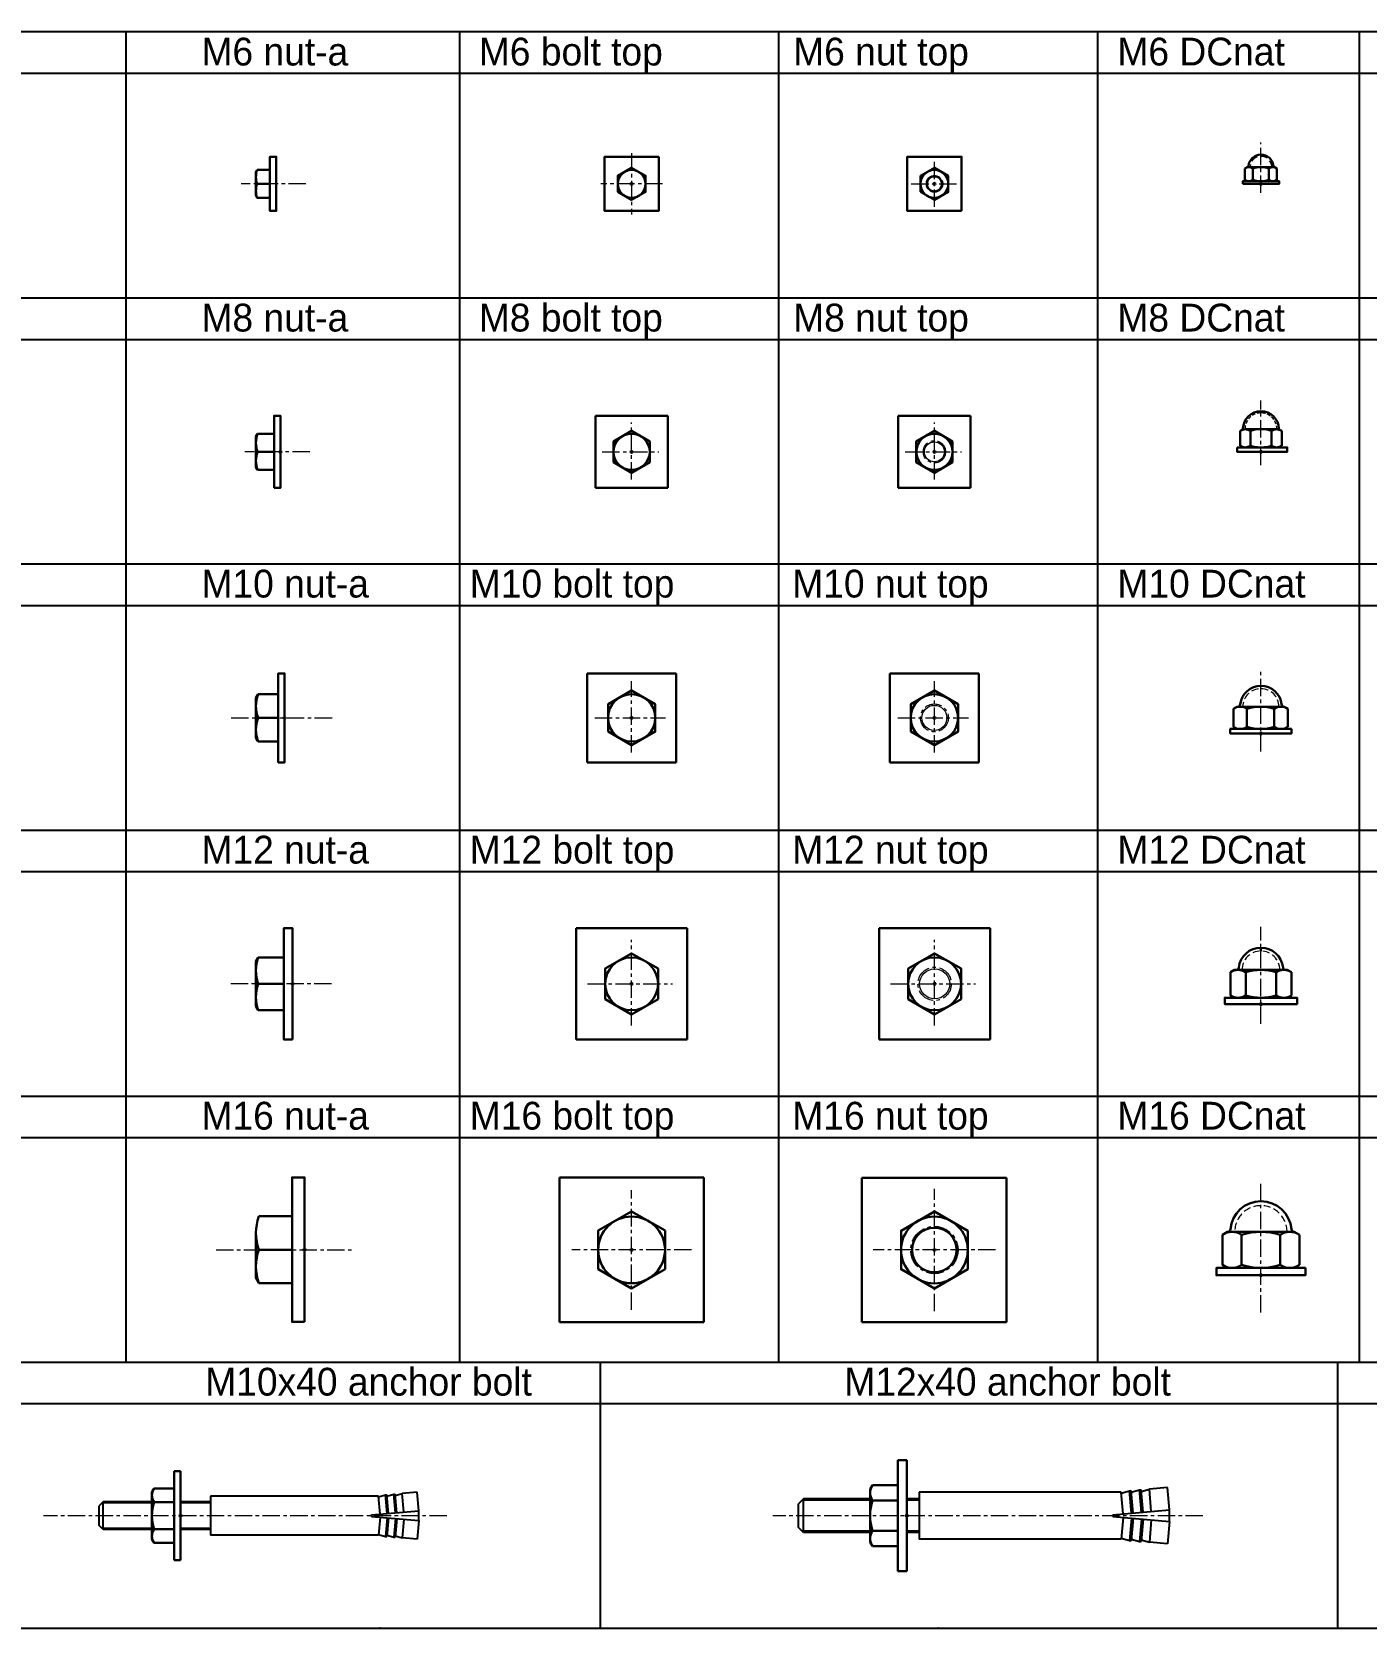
# Model space of a CAD drawing. Header units: millimetres. Extents: x 0 to 1806, y -17 to 574.
# Drawn here: x 310 to 790, y 0 to 574 of the extents above; entities that cross this region are included whole.
import ezdxf

# ---------------------------------------------------------------- set-up
doc = ezdxf.new("R2010")
doc.units = ezdxf.units.MM
doc.header["$LTSCALE"] = 5
doc.linetypes.add('CENTER', pattern=[2, 1.25, -0.25, 0.25, -0.25])
doc.linetypes.add('DASHED', pattern=[0.75, 0.5, -0.25])
for name, color, linetype, lineweight in [('bolt', 6, 'Continuous', 30), ('bolt-1', 3, 'Continuous', 9), ('bolt-2', 4, 'DASHED', 9)]:
    doc.layers.add(name, color=color, linetype=linetype, lineweight=lineweight)
for name, color, linetype in [('note', 3, 'Continuous'), ('sunpou', 3, 'Continuous'), ('zuwaku', 7, 'Continuous')]:
    doc.layers.add(name, color=color, linetype=linetype)

# ---------------------------------------------------------------- blocks, each defined once
blk = doc.blocks.new('m6-bt')
at = {"layer": 'bolt'}
for points in [[(9.75, 9.75), (-9.75, 9.75), (-9.75, -9.75), (9.75, -9.75)], [(-5, -2.89), (0, -5.77), (5, -2.89), (5, 2.89), (0, 5.77), (-5, 2.89)]]:
    blk.add_lwpolyline(points, close=True, dxfattribs=at)
for radius in [5, 0.35]:
    blk.add_circle((0, 0), radius, dxfattribs=at)
at = {"layer": 'bolt-1', "color": 3, "linetype": 'CENTER'}
for p, q in [((0, 11.05), (0, -11.05)), ((11.05, 0), (-11.05, 0))]:
    blk.add_line(p, q, dxfattribs=at)
blk = doc.blocks.new('me nt')
at = {"layer": 'bolt'}
for points in [[(9.75, -9.75), (-9.75, -9.75), (-9.75, 9.75), (9.75, 9.75)], [(-5, -2.89), (0, -5.78), (5, -2.89), (5, 2.88), (0, 5.77), (-5, 2.88)]]:
    blk.add_lwpolyline(points, close=True, dxfattribs=at)
for radius in [5, 0.35]:
    blk.add_circle((0, 0), radius, dxfattribs=at)
at = {"layer": 'bolt', "color": 6}
blk.add_circle((0, 0), 2.7, dxfattribs=at)
at = {"layer": 'bolt-1', "color": 3, "linetype": 'CENTER'}
for p, q in [((0, -8.31), (0, 8.31)), ((-8.31, 0), (8.31, 0))]:
    blk.add_line(p, q, dxfattribs=at)
blk.add_circle((0, 0), 3, dxfattribs=at)
blk = doc.blocks.new('m6 dc')
at = {"layer": 'bolt'}
for p, q in [((-5, 6), (-5.77, 5.57)), ((-5, 6), (0, 6)), ((-4.92, 6), (-4.95, 6)), ((-4.95, 6), (0.02, 6)), ((5, 6), (0, 6)), ((5, 6), (0.02, 6)), ((4.96, 6), (5, 6)), ((5, 6), (5.77, 5.57)), ((-5.77, 5.57), (-5.77, 1.43)), ((-5, 1), (-5.77, 1.43)), ((5.62, 1), (-5.65, 1)), ((-5.65, 1), (5.62, 1)), ((-5, 1), (0, 1)), ((-4.92, 1), (-4.95, 1)), ((-4.95, 1), (0.02, 1)), ((-2.88, 5.57), (-2.88, 1.43)), ((5, 1), (0, 1)), ((5, 1), (0.02, 1)), ((2.88, 5.57), (2.88, 1.43)), ((4.96, 1), (5, 1)), ((5, 1), (5.77, 1.43)), ((5.77, 5.57), (5.77, 1.43))]:
    blk.add_line(p, q, dxfattribs=at)
blk.add_lwpolyline([(-6.48, 0), (0.02, 0), (6.52, 0), (6.52, 1), (0.02, 1), (-6.48, 1)], close=True, dxfattribs=at)
blk.add_circle((0, 0), 0.35, dxfattribs=at)
for centre, radius, start, end in [((-4.32, 3.36), 2.64, 56.72942, 123.27058), ((-4.95, 6.5), 0.5, 270, 354.26083), ((0.02, 6), 4.5, 5.73917, 174.26083), ((0, -3.76), 9.76, 72.86977, 107.13023), ((4.32, 3.36), 2.64, 56.72752, 123.27248), ((5, 6.5), 0.5, 185.73917, 270), ((-4.32, 3.64), 2.64, 236.72942, 303.27058), ((0, 10.76), 9.76, 252.86977, 287.13023), ((4.32, 3.64), 2.64, 236.72752, 303.27248)]:
    blk.add_arc(centre, radius, start, end, dxfattribs=at)
at = {"layer": 'bolt-1', "color": 3, "linetype": 'CENTER'}
blk.add_line((0, -3.25), (0, 14.89), dxfattribs=at)
at = {"layer": 'bolt-2', "linetype": 'DASHED'}
blk.add_arc((0.02, 6), 3.9, 0, 180, dxfattribs=at)
blk = doc.blocks.new('a10')
at = {"layer": 'bolt'}
for p, q in [((-13, 12.7), (13, 12.7)), ((-13, 12.7), (-13, -13.3)), ((13, -13.3), (13, 12.7)), ((-13, -13.3), (13, -13.3))]:
    blk.add_line(p, q, dxfattribs=at)
blk.add_lwpolyline([(6.5, 3.45), (0, 7.2), (-6.5, 3.45), (-6.5, -4.05), (0, -7.81), (6.5, -4.05)], close=True, dxfattribs=at)
blk.add_circle((0, -0.3), 6.5, dxfattribs=at)
at = {"layer": 'bolt-1', "color": 3, "linetype": 'CENTER'}
for p, q in [((0, -10.29), (0, 10.29)), ((-10.57, -0.3), (9.78, -0.3))]:
    blk.add_line(p, q, dxfattribs=at)
blk = doc.blocks.new('m8 bt')
at = {"layer": 'bolt'}
blk.add_circle((0, 0), 0.35, dxfattribs=at)
blk.add_blockref('a10', (0, 0.3))
blk = doc.blocks.new('a11')
at = {"layer": 'bolt'}
for p, q in [((-13, 12.7), (-13, -13.3)), ((-13, 12.7), (13, 12.7)), ((13, -13.3), (13, 12.7)), ((-13, -13.3), (13, -13.3))]:
    blk.add_line(p, q, dxfattribs=at)
blk.add_lwpolyline([(6.5, 3.45), (0, 7.2), (-6.5, 3.45), (-6.5, -4.05), (0, -7.81), (6.5, -4.05)], close=True, dxfattribs=at)
blk.add_circle((0, -0.3), 6.5, dxfattribs=at)
at = {"layer": 'bolt-1', "color": 3, "linetype": 'CENTER'}
for p, q in [((0, -10.29), (0, 10.29)), ((-10.57, -0.3), (9.78, -0.3))]:
    blk.add_line(p, q, dxfattribs=at)
blk.add_circle((0, -0.3), 4, dxfattribs=at)
at = {"layer": 'bolt-1', "color": 6}
blk.add_circle((0, -0.3), 3.6, dxfattribs=at)
blk = doc.blocks.new('m8 nt')
at = {"layer": 'bolt'}
blk.add_circle((-0.35, 0), 0.35, dxfattribs=at)
blk.add_blockref('a11', (-0.35, 0.3))
blk = doc.blocks.new('m8 dc')
at = {"layer": 'bolt'}
for p, q in [((0, 14.6), (0, 14)), ((-6.74, 7.96), (-7.5, 7.52)), ((-6.74, 7.96), (-7.5, 7.52)), ((-7.5, 2.18), (-7.5, 7.52)), ((-7.5, 2.18), (-7.5, 7.52)), ((6.59, 8.1), (-5.7, 8.1)), ((-3.75, 2.18), (-3.75, 7.52)), ((3.75, 2.18), (3.75, 7.52)), ((6.74, 7.96), (7.5, 7.52)), ((7.5, 2.18), (7.5, 7.52)), ((-6.5, 1.6), (-7.5, 2.18)), ((-6.5, 1.6), (-7.5, 2.18)), ((6.5, 1.6), (-6.5, 1.6)), ((6.5, 1.6), (7.5, 2.18))]:
    blk.add_line(p, q, dxfattribs=at)
blk.add_lwpolyline([(-8.55, 1.6), (0.45, 1.6), (9.45, 1.6), (9.45, 0), (0.45, 0), (-8.55, 0)], close=True, dxfattribs=at)
blk.add_circle((0, 0), 0.35, dxfattribs=at)
for centre, radius, start, end in [((0, 8.1), 6.5, 2.39237, 177.60763), ((-5.62, 4.77), 3.33, 55.77069, 124.22931), ((-6.99, 8.39), 0.5, 300, 357.60763), ((-6.99, 8.39), 0.5, 300, 357.60763), ((-0.61, -0.67), 8.78, 88.37009, 110.96115), ((0.61, -0.67), 8.78, 69.03885, 91.62991), ((5.63, 4.77), 3.33, 55.77069, 124.22931), ((6.99, 8.39), 0.5, 182.39237, 240), ((-5.62, 4.94), 3.33, 235.77069, 304.22931), ((-0.61, 10.38), 8.78, 249.03885, 271.62991), ((0.61, 10.38), 8.78, 268.37009, 290.96115), ((5.63, 4.94), 3.33, 235.77069, 304.22931)]:
    blk.add_arc(centre, radius, start, end, dxfattribs=at)
at = {"layer": 'bolt-1', "color": 3, "linetype": 'CENTER'}
blk.add_line((0, -4.82), (0, 18.43), dxfattribs=at)
at = {"layer": 'bolt-2', "linetype": 'DASHED', "ltscale": 0.5}
blk.add_arc((0, 8.3), 5.7, 358.02448, 181.97552, dxfattribs=at)
blk = doc.blocks.new('m10 bt')
at = {"layer": 'bolt', "color": 6}
for p, q in [((-16, 16), (16, 16)), ((-16, -16), (-16, 16)), ((16, -16), (16, 16)), ((-16, -16), (16, -16))]:
    blk.add_line(p, q, dxfattribs=at)
at = {"layer": 'bolt'}
blk.add_lwpolyline([(-8.5, -4.91), (0, -9.81), (8.5, -4.91), (8.5, 4.91), (0, 9.81), (-8.5, 4.91)], close=True, dxfattribs=at)
for radius in [8.5, 0.35]:
    blk.add_circle((0, 0), radius, dxfattribs=at)
at = {"layer": 'bolt-1', "color": 3, "linetype": 'CENTER'}
for p, q in [((0, -12.49), (0, 13.24)), ((-13.21, 0), (12.23, 0))]:
    blk.add_line(p, q, dxfattribs=at)
blk = doc.blocks.new('m10 nt')
at = {"layer": 'bolt', "color": 6}
for p, q in [((-16, 16), (16, 16)), ((-16, -16), (-16, 16)), ((16, -16), (16, 16)), ((-16, -16), (16, -16))]:
    blk.add_line(p, q, dxfattribs=at)
at = {"layer": 'bolt'}
blk.add_lwpolyline([(-8.5, -4.91), (0, -9.81), (8.5, -4.91), (8.5, 4.91), (0, 9.81), (-8.5, 4.91)], close=True, dxfattribs=at)
for radius in [8.5, 0.35]:
    blk.add_circle((0, 0), radius, dxfattribs=at)
at = {"layer": 'bolt-1', "color": 3, "linetype": 'CENTER'}
for p, q in [((0, -12.49), (0, 13.24)), ((-13.21, 0), (12.23, 0))]:
    blk.add_line(p, q, dxfattribs=at)
blk.add_circle((0, 0), 5, dxfattribs=at)
at = {"layer": 'bolt-1', "color": 6}
blk.add_circle((0, 0), 4.5, dxfattribs=at)
blk = doc.blocks.new('m10 dc')
at = {"layer": 'bolt'}
for p, q in [((-8.6, 9.6), (-9.91, 8.84)), ((-9.91, 2.36), (-9.91, 8.84)), ((-0.1, 9.6), (-8.6, 9.6)), ((0, 9.6), (-8.5, 9.6)), ((-8.24, 9.6), (-8.44, 9.6)), ((-5.01, 8.84), (-5.01, 2.36)), ((-0.1, 9.6), (8.4, 9.6)), ((0, 9.6), (8.4, 9.6)), ((4.81, 8.84), (4.81, 2.36)), ((8.24, 9.6), (8.4, 9.6)), ((8.4, 9.6), (9.71, 8.84)), ((9.71, 2.36), (9.71, 8.84)), ((-8.6, 1.6), (-9.91, 2.36)), ((-9.8, 1.6), (0, 1.6)), ((0, 1.6), (-8.76, 1.6)), ((0, 1.6), (-8.76, 1.6)), ((-0.1, 1.6), (-8.6, 1.6)), ((0, 1.6), (-8.5, 1.6)), ((-8.24, 1.6), (-8.44, 1.6)), ((-0.1, 1.6), (8.4, 1.6)), ((0, 1.6), (8.5, 1.6)), ((0, 1.6), (8.76, 1.6)), ((0, 1.6), (8.76, 1.6)), ((9.8, 1.6), (0, 1.6)), ((8.24, 1.6), (8.44, 1.6)), ((8.4, 1.6), (9.71, 2.36))]:
    blk.add_line(p, q, dxfattribs=at)
blk.add_lwpolyline([(11, 1.6), (0, 1.6), (-11, 1.6), (-11, 0), (0, 0), (11, 0)], close=True, dxfattribs=at)
blk.add_circle((0, 0), 0.35, dxfattribs=at)
for centre, radius, start, end in [((0, 9.6), 7.5, 6.75633, 173.24367), ((-7.46, 5.26), 4.34, 55.61575, 124.38425), ((-8.44, 10.6), 1, 270, 353.24367), ((0, 9.6), 7.5, 180, 180.20203), ((-0.1, -6.64), 16.24, 72.41205, 107.58795), ((7.26, 5.26), 4.34, 55.61575, 124.38425), ((8.44, 10.6), 1, 186.79548, 267.55831), ((-7.46, 5.94), 4.34, 235.61575, 304.38425), ((-0.1, 17.84), 16.24, 252.41205, 287.58795), ((7.26, 5.94), 4.34, 235.61575, 304.38425)]:
    blk.add_arc(centre, radius, start, end, dxfattribs=at)
at = {"layer": 'bolt-1', "color": 3, "linetype": 'CENTER'}
blk.add_line((0, -6.56), (0, 22.5), dxfattribs=at)
at = {"layer": 'bolt-2', "linetype": 'DASHED'}
blk.add_arc((0, 9.6), 6.5, 0, 180, dxfattribs=at)
blk = doc.blocks.new('m12 bt')
at = {"layer": 'bolt', "color": 6}
for p, q in [((-20, 20), (20, 20)), ((-20, -20), (-20, 20)), ((20, -20), (20, 20)), ((-20, -20), (20, -20))]:
    blk.add_line(p, q, dxfattribs=at)
at = {"layer": 'bolt'}
blk.add_lwpolyline([(-9.5, -5.48), (0, -10.97), (9.5, -5.48), (9.5, 5.48), (0, 10.97), (-9.5, 5.48)], close=True, dxfattribs=at)
for radius in [9.5, 0.35]:
    blk.add_circle((0, 0), radius, dxfattribs=at)
at = {"layer": 'bolt-1', "color": 3, "linetype": 'CENTER'}
for p, q in [((0, -14.99), (0, 15.89)), ((-15.85, 0), (14.68, 0))]:
    blk.add_line(p, q, dxfattribs=at)
blk = doc.blocks.new('m12 nt')
at = {"layer": 'bolt', "color": 6}
for p, q in [((-20, 20), (20, 20)), ((-20, -20), (-20, 20)), ((20, -20), (20, 20)), ((-20, -20), (20, -20))]:
    blk.add_line(p, q, dxfattribs=at)
at = {"layer": 'bolt'}
blk.add_lwpolyline([(-9.5, -5.48), (0, -10.97), (9.5, -5.48), (9.5, 5.48), (0, 10.97), (-9.5, 5.48)], close=True, dxfattribs=at)
for radius in [9.5, 0.35]:
    blk.add_circle((0, 0), radius, dxfattribs=at)
at = {"layer": 'bolt-1', "color": 3, "linetype": 'CENTER'}
for p, q in [((0, -14.99), (0, 15.89)), ((-15.85, 0), (14.68, 0))]:
    blk.add_line(p, q, dxfattribs=at)
blk.add_circle((0, 0), 6, dxfattribs=at)
at = {"layer": 'bolt-1', "color": 6}
blk.add_circle((0, 0), 5.4, dxfattribs=at)
blk = doc.blocks.new('m12 dc')
blk.add_line((0, 20.3), (0, 19.1))
at = {"layer": 'bolt'}
for p, q in [((-9.5, 12.3), (-10.97, 11.45)), ((-8.21, 12.3), (-9.5, 12.3)), ((-8.21, 12.3), (-9.5, 12.3)), ((8.21, 12.3), (-8.21, 12.3)), ((8.21, 12.3), (9.5, 12.3)), ((9.5, 12.3), (8.94, 12.3)), ((9.5, 12.3), (10.97, 11.45)), ((-10.97, 11.45), (-10.97, 3.15)), ((-5.48, 11.45), (-5.48, 3.15)), ((-5.48, 11.45), (-5.48, 3.15)), ((5.48, 11.45), (5.48, 3.15)), ((10.97, 11.45), (10.97, 3.15)), ((-9.5, 2.3), (-10.97, 3.15)), ((10.95, 2.3), (-10.95, 2.3)), ((-8.21, 2.3), (-9.5, 2.3)), ((-8.21, 2.3), (-9.5, 2.3)), ((8.21, 2.3), (-8.21, 2.3)), ((0, 2.3), (9.72, 2.3)), ((8.21, 2.3), (9.5, 2.3)), ((9.5, 2.3), (8.94, 2.3)), ((9.5, 2.3), (10.97, 3.15))]:
    blk.add_line(p, q, dxfattribs=at)
blk.add_lwpolyline([(0, 0), (-13, 0), (-13, 2.3), (0, 2.3), (13, 2.3), (13, 0)], close=True, dxfattribs=at)
blk.add_circle((0, 0), 0.35, dxfattribs=at)
for centre, radius, start, end in [((0, 12.3), 8, 90, 173.62063), ((0, 12.3), 8, 6.37937, 90), ((-8.23, 7.44), 4.86, 55.61575, 124.38425), ((-8.94, 13.3), 1, 270, 353.62063), ((0, -5.85), 18.15, 72.41204, 107.58796), ((8.23, 7.44), 4.86, 55.61575, 124.38425), ((8.94, 13.3), 1, 186.37937, 270), ((-8.23, 7.16), 4.86, 235.61575, 304.38425), ((0, 20.45), 18.15, 252.41204, 287.58796), ((8.23, 7.16), 4.86, 235.61575, 304.38425)]:
    blk.add_arc(centre, radius, start, end, dxfattribs=at)
at = {"layer": 'bolt-1', "color": 3, "linetype": 'CENTER'}
blk.add_line((0, -7.09), (0, 27.79), dxfattribs=at)
at = {"layer": 'bolt-2', "linetype": 'DASHED'}
blk.add_arc((0, 12.3), 6.8, 0, 180, dxfattribs=at)
blk = doc.blocks.new('a31')
at = {"layer": 'bolt', "color": 6}
for p, q in [((26, 26), (-26, 26)), ((-26, -26), (-26, 26)), ((26, -26), (26, 26)), ((26, -26), (-26, -26))]:
    blk.add_line(p, q, dxfattribs=at)
at = {"layer": 'bolt', "flags": 128}
blk.add_lwpolyline([(12, 6.93), (0, 13.86), (-12, 6.93), (-12, -6.93), (0, -13.86), (12, -6.93)], close=True, dxfattribs=at)
at = {"layer": 'bolt'}
blk.add_circle((0, 0), 12, dxfattribs=at)
at = {"layer": 'bolt-1', "color": 3, "linetype": 'CENTER'}
for p, q in [((0, -21.53), (0, 21.53)), ((21.53, 0), (-21.53, 0))]:
    blk.add_line(p, q, dxfattribs=at)
blk = doc.blocks.new('m16 bt')
at = {"layer": 'bolt'}
blk.add_circle((0, 0), 0.35, dxfattribs=at)
blk.add_blockref('a31', (0, 0))
blk = doc.blocks.new('a32')
at = {"layer": 'bolt', "color": 6}
for p, q in [((-26.07, -26), (-26.07, 26)), ((25.93, 26), (-26.07, 26)), ((25.93, -26), (25.93, 26)), ((25.93, -26), (-26.07, -26))]:
    blk.add_line(p, q, dxfattribs=at)
at = {"layer": 'bolt', "flags": 128}
blk.add_lwpolyline([(12, 6.93), (0, 13.86), (-12, 6.93), (-12, -6.93), (0, -13.86), (12, -6.93)], close=True, dxfattribs=at)
at = {"layer": 'bolt'}
for radius in [12, 8]:
    blk.add_circle((0, 0), radius, dxfattribs=at)
at = {"layer": 'bolt-1', "color": 3, "linetype": 'CENTER'}
for p, q in [((0, -21.98), (0, 21.98)), ((21.98, 0), (-21.98, 0))]:
    blk.add_line(p, q, dxfattribs=at)
blk.add_circle((0, 0), 8.5, dxfattribs=at)
blk = doc.blocks.new('m16 nt')
at = {"layer": 'bolt'}
blk.add_circle((0, 0), 0.35, dxfattribs=at)
blk.add_blockref('a32', (0, 0))
blk = doc.blocks.new('m16 dc')
at = {"layer": 'bolt'}
for p, q in [((-12, 15.6), (-13.86, 14.53)), ((-13.86, 14.53), (-13.86, 3.67)), ((12, 15.6), (-12, 15.6)), ((-11.96, 15.6), (-12, 15.6)), ((-12, 15.6), (-11.88, 15.6)), ((-6.93, 14.53), (-6.93, 3.67)), ((6.93, 14.53), (6.93, 3.67)), ((11.96, 15.6), (12, 15.6)), ((12, 15.6), (13.86, 14.53)), ((13.86, 14.53), (13.86, 3.67)), ((-12, 2.6), (-13.86, 3.67)), ((13.86, 2.6), (-13.86, 2.6)), ((-12.26, 2.6), (0.08, 2.6)), ((12, 2.6), (-12, 2.6)), ((-12, 2.6), (-11.88, 2.6)), ((-11.96, 2.6), (-12, 2.6)), ((12.41, 2.6), (0.08, 2.6)), ((11.96, 2.6), (12, 2.6)), ((12, 2.6), (13.86, 3.67))]:
    blk.add_line(p, q, dxfattribs=at)
blk.add_lwpolyline([(16, 2.6), (16, 0), (0, 0), (-16, 0), (-16, 2.6), (0, 2.6)], close=True, dxfattribs=at)
blk.add_circle((0, 0), 0.35, dxfattribs=at)
for centre, radius, start, end in [((0, 15.6), 11, 4.78019, 175.21981), ((-10.39, 9.47), 6.13, 55.61575, 124.38425), ((-11.96, 16.6), 1, 270, 355.21981), ((0, -7.33), 22.93, 72.41205, 107.58795), ((10.39, 9.47), 6.13, 55.61575, 124.38425), ((11.96, 16.6), 1, 184.78019, 270), ((-10.39, 8.73), 6.13, 235.61575, 304.38425), ((0, 25.53), 22.93, 252.41205, 287.58795), ((10.39, 8.73), 6.13, 235.61575, 304.38425)]:
    blk.add_arc(centre, radius, start, end, dxfattribs=at)
at = {"layer": 'bolt-1', "color": 3, "linetype": 'CENTER'}
blk.add_line((0, -13.44), (0, 33.06), dxfattribs=at)
at = {"layer": 'bolt-2'}
blk.add_arc((0, 15.6), 9.4, 0, 180, dxfattribs=at)
blk = doc.blocks.new('m6 na')
at = {"layer": 'bolt'}
for p, q in [((-6.87, 5), (-7.3, 4.25)), ((-7.3, 4.25), (-7.3, 0)), ((-7.3, -4.25), (-7.3, 0)), ((-6.87, 5), (-2.3, 5)), ((-2.3, 0), (-6.87, 0)), ((-2.3, 5), (-2.3, -5)), ((-6.87, -5), (-7.3, -4.25)), ((-2.3, -5), (-6.87, -5))]:
    blk.add_line(p, q, dxfattribs=at)
blk.add_lwpolyline([(-2.3, 0), (-2.3, 9.75), (0, 9.75), (0, -9.75), (-2.3, -9.75)], close=True, dxfattribs=at)
for centre in [(0.13, 2.5), (0.13, -2.5)]:
    blk.add_arc(centre, 7.43, 160.34714, 199.65286, dxfattribs=at)
at = {"layer": 'bolt-1', "linetype": 'CENTER'}
blk.add_line((10.66, 0), (-12.66, 0), dxfattribs=at)
blk = doc.blocks.new('m8 na')
at = {"layer": 'bolt'}
for p, q in [((-8.22, 6.5), (-8.8, 5.5)), ((-8.22, 6.5), (-2.3, 6.5)), ((-2.3, 7.5), (-2.3, -7.5)), ((-2.3, 6.5), (-2.3, -6.5)), ((-8.8, -5.5), (-8.8, 5.5)), ((-8.22, -6.5), (-8.8, -5.5)), ((-8.22, 0), (-2.3, 0)), ((-2.3, -6.5), (-8.22, -6.5))]:
    blk.add_line(p, q, dxfattribs=at)
blk.add_lwpolyline([(-2.3, -13), (0, -13), (0, 0), (0, 13), (-2.3, 13), (-2.3, 0)], close=True, dxfattribs=at)
blk.add_circle((0, 0), 0.35, dxfattribs=at)
for centre in [(0.64, 3.25), (0.64, -3.25)]:
    blk.add_arc(centre, 9.44, 159.85342, 200.14658, dxfattribs=at)
at = {"layer": 'bolt-1', "linetype": 'CENTER'}
blk.add_line((10.55, 0), (-12.77, 0), dxfattribs=at)
blk = doc.blocks.new('m10 na')
at = {"layer": 'bolt'}
for p, q in [((-9.54, 8.5), (-10.3, 7.19)), ((-10.3, 7.19), (-10.3, -7.19)), ((-2.3, 8.5), (-9.54, 8.5)), ((-2.3, -8.5), (-2.3, 8.5)), ((-9.54, 0), (-2.3, 0)), ((-9.54, -8.5), (-10.3, -7.19)), ((-9.54, -8.5), (-2.3, -8.5))]:
    blk.add_line(p, q, dxfattribs=at)
blk.add_lwpolyline([(-2.3, -16), (-2.3, 0), (-2.3, 16), (0, 16), (0, 0), (0, -16)], close=True, dxfattribs=at)
blk.add_circle((0, 0), 0.35, dxfattribs=at)
for centre in [(1.98, 4.25), (1.98, -4.25)]:
    blk.add_arc(centre, 12.28, 159.74384, 200.25616, dxfattribs=at)
at = {"layer": 'bolt-1', "linetype": 'CENTER'}
blk.add_line((-19.18, 0), (18.18, 0), dxfattribs=at)
blk = doc.blocks.new('m12 na')
at = {"layer": 'bolt'}
for p, q in [((-12.35, 9.5), (-13.2, 8.03)), ((-13.2, -8.03), (-13.2, 8.03)), ((-12.35, 9.5), (-3.2, 9.5)), ((-3.2, 9.5), (-3.2, -9.5)), ((-12.35, 0), (-3.2, 0)), ((-12.35, -9.5), (-13.2, -8.03)), ((-3.2, -9.5), (-12.35, -9.5))]:
    blk.add_line(p, q, dxfattribs=at)
at = {"layer": 'bolt', "color": 6}
blk.add_lwpolyline([(0, -20), (0, 0), (0, 20), (-3.2, 20), (-3.2, 0), (-3.2, -20)], close=True, dxfattribs=at)
at = {"layer": 'bolt'}
blk.add_circle((0, 0), 0.35, dxfattribs=at)
for centre in [(0.52, 4.75), (0.52, -4.75)]:
    blk.add_arc(centre, 13.72, 159.74384, 200.25616, dxfattribs=at)
at = {"layer": 'bolt-1', "color": 3, "linetype": 'CENTER'}
blk.add_line((14.01, 0), (-22.29, 0), dxfattribs=at)
blk = doc.blocks.new('m16 na')
at = {"layer": 'bolt'}
blk.add_line((-16.43, 0), (-4.5, 0), dxfattribs=at)
blk.add_lwpolyline([(0, -26), (-4.5, -26), (-4.5, 0), (-4.5, 26), (0, 26), (0, 0)], close=True, dxfattribs=at)
blk.add_lwpolyline([(-16.43, 12), (-4.5, 12), (-4.5, -12), (-16.43, -12), (-17.5, -10.14), (-17.5, 6)], dxfattribs=at)
blk.add_circle((0, 0), 0.35, dxfattribs=at)
for centre in [(-0.17, 6), (-0.17, -6)]:
    blk.add_arc(centre, 17.33, 159.74384, 200.25616, dxfattribs=at)
at = {"layer": 'bolt-1', "color": 3, "linetype": 'CENTER'}
blk.add_line((-31.84, 0), (17.19, 0), dxfattribs=at)
blk = doc.blocks.new('M10x40 ar')
at = {"layer": 'bolt'}
for p, q in [((-2.3, 0), (-2.3, 16)), ((-2.3, 16), (0, 16)), ((0, 16), (0, 0)), ((-10.3, 8.5), (-9.54, 9.81)), ((-10.3, 0), (-10.3, 8.5)), ((-2.3, 9.81), (-9.54, 9.81)), ((-2.3, 9.9), (-2.3, 0.1)), ((-10.3, 0), (-10.3, -8.5)), ((-9.54, 4.91), (-2.3, 4.91)), ((-2.3, -9.7), (-2.3, 0.1)), ((-2.3, 0), (-2.3, -16)), ((0, -16), (0, 0)), ((-9.54, -4.91), (-2.3, -4.91)), ((-10.3, -8.5), (-9.54, -9.81)), ((-2.3, -9.81), (-9.54, -9.81)), ((-2.3, -16), (0, -16))]:
    blk.add_line(p, q, dxfattribs=at)
blk.add_circle((0, 0), 0.35, dxfattribs=at)
for centre, radius, start, end in [((-5.96, 7.36), 4.34, 145.61575, 214.38425), ((5.94, 0), 16.24, 162.41205, 197.58795), ((-5.96, -7.36), 4.34, 145.61575, 214.38425)]:
    blk.add_arc(centre, radius, start, end, dxfattribs=at)
at = {"layer": 'bolt-1', "color": 3, "linetype": 'CENTER'}
blk.add_line((95.7, 0), (-49.3, 0), dxfattribs=at)
at = {"layer": 'bolt-1', "color": 2, "linetype": 'Continuous'}
for p, q in [((-10.3, 4.5), (-28.3, 4.5)), ((10.7, 4.5), (0, 4.5)), ((-10.3, -4.5), (-28.3, -4.5)), ((10.7, -4.5), (0, -4.5))]:
    blk.add_line(p, q, dxfattribs=at)
at = {"layer": 'sunpou', "color": 6, "linetype": 'Continuous'}
for p, q in [((71.19, 7), (10.7, 7)), ((10.7, 7), (10.7, -7)), ((71.75, 0.52), (71.19, 7)), ((71.21, 6.74), (73.66, 7.46)), ((73.66, 7.46), (74.15, 7.5)), ((74.24, 0.74), (73.66, 7.46)), ((74.74, 0.78), (74.15, 7.5)), ((74.2, 7), (76.64, 7.72)), ((76.64, 7.72), (77.14, 7.76)), ((77.23, 1), (76.64, 7.72)), ((77.73, 1.04), (77.14, 7.76)), ((77.19, 7.27), (79.63, 7.98)), ((85.11, 8.46), (79.63, 7.98)), ((80.22, 1.26), (79.63, 7.98)), ((85.7, 1.74), (85.11, 8.46)), ((-27.8, 5), (-29.3, 3.5)), ((-29.3, -3.5), (-29.3, 3.5)), ((-10.3, 5), (-27.8, 5)), ((-27.8, -5), (-27.8, 5)), ((10.7, 5), (0, 5)), ((68.7, 0.25), (85.7, 1.74)), ((68.7, -0.25), (68.7, 0.25)), ((85.7, -1.74), (85.7, 1.74)), ((-27.8, -5), (-29.3, -3.5)), ((-10.3, -5), (-27.8, -5)), ((10.7, -5), (0, -5)), ((68.7, -0.25), (85.7, -1.74)), ((71.75, -0.52), (71.19, -7)), ((74.24, -0.74), (73.66, -7.46)), ((74.74, -0.78), (74.15, -7.5)), ((77.23, -1), (76.64, -7.72)), ((77.73, -1.04), (77.14, -7.76)), ((80.22, -1.26), (79.63, -7.98)), ((85.7, -1.74), (85.11, -8.46)), ((71.19, -7), (10.7, -7)), ((71.21, -6.74), (73.66, -7.46)), ((73.66, -7.46), (74.15, -7.5)), ((74.2, -7), (76.64, -7.72)), ((76.64, -7.72), (77.14, -7.76)), ((77.19, -7.27), (79.63, -7.98)), ((85.11, -8.46), (79.63, -7.98))]:
    blk.add_line(p, q, dxfattribs=at)
blk = doc.blocks.new('M12x40 ar')
at = {"layer": 'bolt'}
for p, q in [((-3.2, 20), (-3.2, 0)), ((0, 0), (0, 20)), ((-13.2, 9.5), (-12.35, 10.97)), ((-13.2, 8.21), (-13.2, 9.5)), ((-13.2, 8.21), (-13.2, -8.21)), ((-12.35, 10.97), (-3.2, 10.97)), ((-3.2, 10.95), (-3.2, -10.95)), ((-12.35, 5.48), (-3.2, 5.48)), ((-3.2, -20), (-3.2, 0)), ((0, 0), (0, -20)), ((-12.35, -5.48), (-3.2, -5.48)), ((-12.35, -5.48), (-3.2, -5.48)), ((-13.2, -8.21), (-13.2, -9.5)), ((-13.2, -8.21), (-13.2, -9.5)), ((-13.2, -9.5), (-12.35, -10.97)), ((-12.35, -10.97), (-3.2, -10.97))]:
    blk.add_line(p, q, dxfattribs=at)
at = {"layer": 'bolt', "color": 6}
for p, q in [((0, 20), (-3.2, 20)), ((0, -20), (-3.2, -20))]:
    blk.add_line(p, q, dxfattribs=at)
at = {"layer": 'bolt'}
blk.add_circle((0, 0), 0.35, dxfattribs=at)
for centre, radius, start, end in [((-8.34, 8.23), 4.86, 145.61575, 214.38425), ((4.95, 0), 18.15, 162.41204, 197.58796), ((-8.34, -8.23), 4.86, 145.61575, 214.38425)]:
    blk.add_arc(centre, radius, start, end, dxfattribs=at)
at = {"layer": 'bolt-1', "color": 3, "linetype": 'CENTER'}
blk.add_line((106.5, 0), (-48.13, 0), dxfattribs=at)
at = {"layer": 'bolt-1', "color": 2, "linetype": 'Continuous'}
for p, q in [((-13.2, 5.4), (-37.8, 5.4)), ((4.5, 5.4), (0, 5.4)), ((-13.2, -5.4), (-37.8, -5.4)), ((4.5, -5.4), (0, -5.4))]:
    blk.add_line(p, q, dxfattribs=at)
at = {"layer": 'sunpou', "color": 6, "linetype": 'Continuous'}
for p, q in [((-37.2, 6), (-39, 4.2)), ((-13.2, 6), (-37.2, 6)), ((-37.2, -6), (-37.2, 6)), ((4.5, 6), (0, 6)), ((77.08, 8.4), (4.5, 8.4)), ((4.5, 8.4), (4.5, -8.4)), ((77.76, 0.62), (77.08, 8.4)), ((77.11, 8.09), (80.05, 8.95)), ((80.05, 8.95), (80.64, 9)), ((80.75, 0.88), (80.05, 8.95)), ((81.35, 0.93), (80.64, 9)), ((80.7, 8.41), (83.63, 9.26)), ((83.63, 9.26), (84.23, 9.32)), ((84.34, 1.2), (83.63, 9.26)), ((84.94, 1.25), (84.23, 9.32)), ((84.28, 8.72), (87.22, 9.58)), ((93.79, 10.15), (87.22, 9.58)), ((87.93, 1.51), (87.22, 9.58)), ((94.5, 2.08), (93.79, 10.15)), ((-39, -4.2), (-39, 4.2)), ((74.1, 0.3), (94.5, 2.08)), ((74.1, -0.3), (74.1, 0.3)), ((94.5, -2.08), (94.5, 2.08)), ((-37.2, -6), (-39, -4.2)), ((74.1, -0.3), (94.5, -2.08)), ((77.76, -0.62), (77.08, -8.4)), ((80.75, -0.88), (80.05, -8.95)), ((81.35, -0.93), (80.64, -9)), ((84.34, -1.2), (83.63, -9.26)), ((84.94, -1.25), (84.23, -9.32)), ((87.93, -1.51), (87.22, -9.58)), ((94.5, -2.08), (93.79, -10.15)), ((-13.2, -6), (-37.2, -6)), ((4.5, -6), (0, -6)), ((77.08, -8.4), (4.5, -8.4)), ((77.11, -8.09), (80.05, -8.95)), ((80.05, -8.95), (80.64, -9)), ((80.7, -8.41), (83.63, -9.26)), ((83.63, -9.26), (84.23, -9.32)), ((84.28, -8.72), (87.22, -9.58)), ((93.79, -10.15), (87.22, -9.58))]:
    blk.add_line(p, q, dxfattribs=at)

msp = doc.modelspace()

# ---------------------------------------------------------------- linework, layer by layer
at = {"layer": 'zuwaku'}
for p, q in [((787.66, 574), (787.66, 95.67)), ((344.14, 574), (344.14, 95.67)), ((464.14, 574), (464.14, 95.67)), ((578.86, 574), (578.86, 95.67)), ((693.57, 574), (693.57, 95.67)), ((0, 478.33), (1806.29, 478.33)), ((0, 382.67), (1806.29, 382.67)), ((0, 287), (1806.29, 287)), ((0, 191.33), (1806.29, 191.33)), ((0, 95.67), (1806.29, 95.67)), ((514.82, 0), (514.82, 95.67)), ((779.92, 0), (779.92, 95.67))]:
    msp.add_line(p, q, dxfattribs=at)
at = {"layer": 'zuwaku', "color": 7}
for p, q in [((1806.29, 574), (0, 574)), ((1806.29, 559), (0, 559)), ((1806.29, 463.33), (0, 463.33)), ((1806.29, 367.67), (0, 367.67)), ((1806.29, 272), (0, 272)), ((1806.29, 176.33), (0, 176.33)), ((1806.29, 80.67), (0, 80.67)), ((0, 0), (1806.29, 0))]:
    msp.add_line(p, q, dxfattribs=at)
at = {"layer": 'zuwaku'}
for p in [(464.14, 574), (578.86, 574), (693.57, 574), (435.46, 0), (636.21, 0)]:
    msp.add_point(p, dxfattribs=at)

# ---------------------------------------------------------------- block references
at = {"layer": 'bolt'}
for name, p in [('m6 dc', (752.31, 519.36)), ('m6 na', (398.2, 519.36)), ('m6-bt', (526.01, 519.36)), ('me nt', (634.89, 519.36)), ('m8 dc', (752.31, 423)), ('m8 na', (399.7, 423)), ('m8 bt', (526.01, 423)), ('m8 nt', (635.24, 423)), ('m10 na', (401.2, 327.33)), ('m10 bt', (526.01, 327.33)), ('m10 nt', (634.89, 327.33)), ('m10 dc', (752.31, 321.73)), ('m12 na', (404.1, 231.67)), ('m12 bt', (526.01, 231.67)), ('m12 nt', (634.98, 231.67)), ('m12 dc', (752.31, 224.37)), ('m16 na', (408.4, 136.08)), ('m16 bt', (526.01, 136)), ('m16 nt', (634.89, 135.97)), ('m16 dc', (752.31, 126.9)), ('M12x40 ar', (624.97, 40.42)), ('M10x40 ar', (363.81, 40.42))]:
    msp.add_blockref(name, p, dxfattribs=at)

# ---------------------------------------------------------------- texts
at = {"layer": 'note'}
for s, p in [('M6 nut-a', (371.32, 561.93)), ('M6 bolt top', (471.06, 561.93)), ('M6 nut top', (584.1, 561.93)), ('M6 DCnat', (700.7, 561.93)), ('M8 bolt top', (471.06, 466.26)), ('M8 nut-a', (371.32, 466.26)), ('M8 nut top', (584.1, 466.26)), ('M8 DCnat', (700.7, 466.26)), ('M10 nut-a', (371.32, 370.6)), ('M10 bolt top', (467.79, 370.6)), ('M10 nut top', (583.78, 370.6)), ('M10 DCnat', (700.7, 370.6)), ('M12 nut-a', (371.32, 274.93)), ('M12 bolt top', (467.79, 274.93)), ('M12 nut top', (583.78, 274.93)), ('M12 DCnat', (700.7, 274.93)), ('M16 bolt top', (467.79, 179.26)), ('M16 nut-a', (371.32, 179.26)), ('M16 nut top', (583.78, 179.26)), ('M16 DCnat', (700.7, 179.26)), ('M10x40 anchor bolt', (372.68, 83.6)), ('M12x40 anchor bolt', (602.5, 83.6))]:
    msp.add_text(s, height=10, dxfattribs=at).set_placement(p)

doc.saveas('drawing.dxf')
